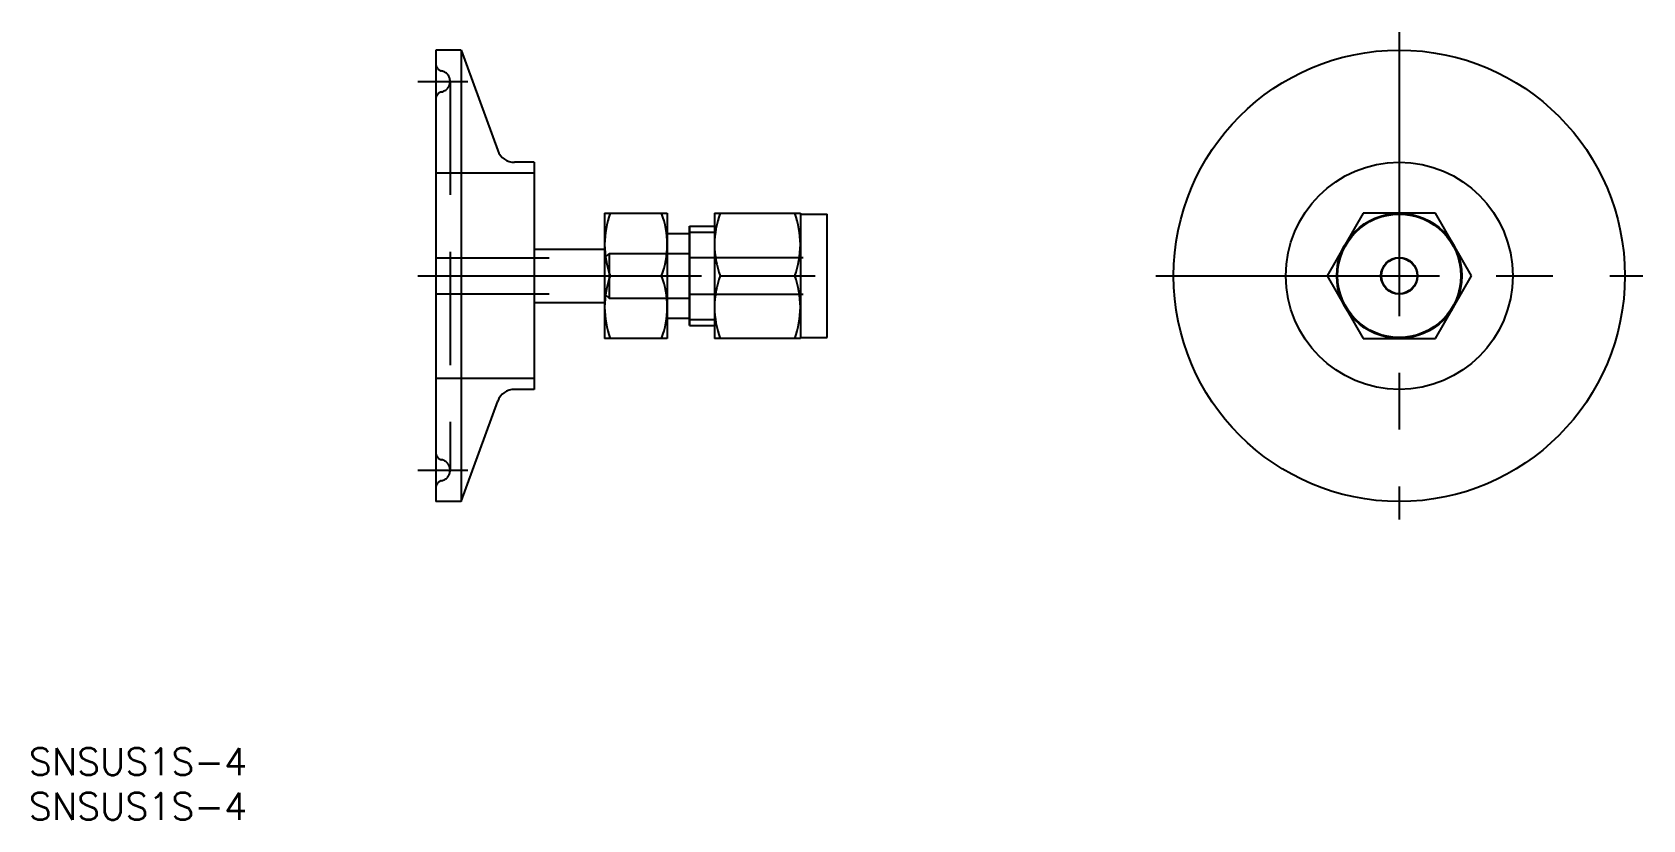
# Model space of a CAD drawing. Extents: x -45 to 135, y -61 to 27.
import ezdxf

# ---------------------------------------------------------------- set-up
doc = ezdxf.new("R2010")
doc.units = 0
doc.linetypes.add('CENTER', pattern=[50.8, 31.75, -6.35, 6.35, -6.35])
doc.linetypes.add('DASHED', pattern=[19.05, 12.7, -6.35])
doc.layers.get('0').update_dxf_attribs({"linetype": 'CONTINUOUS'})
doc.layers.add('CENTER', color=1, linetype='CENTER')
doc.styles.get("Standard").update_dxf_attribs({"font": 'txt.shx', "height": 3, "bigfont": 'bigfont.shx'})

# ---------------------------------------------------------------- blocks, each defined once
blk = doc.blocks.new('*U3')
at = {"color": 7, "linetype": 'CONTINUOUS'}
blk.add_text('SNSUS1S-4', height=3, dxfattribs=at).set_placement((-45.55, -55.85))
blk = doc.blocks.new('*U4')
at = {"color": 7, "linetype": 'CONTINUOUS'}
blk.add_text('SNSUS1S-4', height=3, dxfattribs=at).set_placement((-45.55, -60.85))

msp = doc.modelspace()

# ---------------------------------------------------------------- linework, layer by layer
at = {"color": 7, "linetype": 'CONTINUOUS'}
for p, q in [((0, 25.25), (0, -25.25)), ((2.85, 25.25), (0, 25.25)), ((2.85, 25.25), (2.85, -25.25)), ((2.85, 25.25), (6.94, 14.02)), ((11, 12.7), (8.82, 12.7)), ((11, 12.7), (11, -12.7)), ((18.9, 7), (18.9, -7)), ((18.9, 7), (25.9, 7)), ((25.9, 7), (25.9, -7)), ((28.4, 5.56), (31.2, 5.56)), ((28.4, -5.56), (28.4, 5.56)), ((28.4, 5.56), (28.4, -5.56)), ((31.2, 7), (31.2, -7)), ((31.2, 7), (40.8, 7)), ((40.8, 7), (40.8, -7)), ((40.8, 6.9), (43.8, 6.9)), ((43.8, -6.9), (43.8, 6.9)), ((103.79, 7), (99.75, 0)), ((111.88, 7), (103.79, 7)), ((115.92, 0), (111.88, 7)), ((25.9, 4.75), (28.4, 4.75)), ((11.1, 3), (18.9, 3)), ((31.83, 0), (40.17, 0)), ((99.75, 0), (103.79, -7)), ((111.88, -7), (115.92, 0)), ((19.53, 0), (25.27, 0)), ((11.1, -3), (18.9, -3)), ((25.9, -4.75), (28.4, -4.75)), ((25.9, -7), (18.9, -7)), ((28.4, -5.56), (31.2, -5.56)), ((40.8, -7), (31.2, -7)), ((40.8, -6.9), (43.8, -6.9)), ((103.79, -7), (111.88, -7)), ((2.85, -25.25), (6.94, -14.02)), ((11, -12.7), (8.82, -12.7)), ((2.85, -25.25), (0, -25.25))]:
    msp.add_line(p, q, dxfattribs=at)
at = {"color": 3, "linetype": 'DASHED'}
for p, q in [((1.6, 21.75), (1.6, -21.75)), ((11, 11.5), (0, 11.5)), ((0, 2), (18.9, 2)), ((18.9, 2), (19.4, 2.5)), ((18.9, 2), (18.9, -2)), ((19.4, 2.5), (28.4, 2.5)), ((19.4, 2.5), (19.4, -2.5)), ((28.4, -3.22), (28.4, 3.23)), ((28.4, 2.05), (43.8, 2.05)), ((0, -2), (18.9, -2)), ((18.9, -2), (19.4, -2.5)), ((19.4, -2.5), (28.4, -2.5)), ((28.4, -2.05), (43.8, -2.05)), ((11, -11.5), (0, -11.5))]:
    msp.add_line(p, q, dxfattribs=at)
at = {"color": 3, "linetype": 'CONTINUOUS'}
for p, q in [((28.4, 4.89), (31.2, 4.89)), ((28.4, -4.89), (31.2, -4.89))]:
    msp.add_line(p, q, dxfattribs=at)
at = {"color": 7, "linetype": 'CONTINUOUS'}
for radius in [25.25, 12.7, 7, 6.9, 2.05, 2]:
    msp.add_circle((107.83, 0), radius, dxfattribs=at)
at = {"color": 3, "linetype": 'DASHED'}
for centre, radius, start, end in [((0.8, 23.71), 0.8, 180, 258.463), ((0.4, 21.75), 1.2, 281.537, 78.463), ((0.8, 19.79), 0.8, 101.537, 180), ((0.8, -19.79), 0.8, 180, 258.463), ((0.4, -21.75), 1.2, 281.537, 78.463), ((0.8, -23.71), 0.8, 101.537, 180)]:
    msp.add_arc(centre, radius, start, end, dxfattribs=at)
at = {"color": 7, "linetype": 'CONTINUOUS'}
for centre, radius, start, end in [((8.82, 14.7), 2, 200, 270), ((29.01, 3.5), 10.11, 159.7438, 200.2562), ((15.79, 3.5), 10.11, 339.7438, 20.2562), ((41.31, 3.5), 10.11, 159.7438, 200.2562), ((30.69, 3.5), 10.11, 339.7438, 20.2562), ((29.01, -3.5), 10.11, 159.7438, 200.2562), ((15.79, -3.5), 10.11, 339.7438, 20.2562), ((41.31, -3.5), 10.11, 159.7438, 200.2562), ((30.69, -3.5), 10.11, 339.7438, 20.2562), ((8.82, -14.7), 2, 90, 160)]:
    msp.add_arc(centre, radius, start, end, dxfattribs=at)
at = {"layer": 'CENTER', "color": 1, "linetype": 'CENTER'}
for p, q in [((107.83, 27.25), (107.83, -27.25)), ((-2, 21.75), (3.6, 21.75)), ((-2, 0), (45.8, 0)), ((-2, 0), (14, 0)), ((80.58, 0), (135.08, 0)), ((-2, -21.75), (3.6, -21.75))]:
    msp.add_line(p, q, dxfattribs=at)

# ---------------------------------------------------------------- block references
at = {"color": 7, "linetype": 'CONTINUOUS'}
for name in ['*U3', '*U4']:
    msp.add_blockref(name, (0, 0), dxfattribs=at)

doc.saveas('drawing.dxf')
